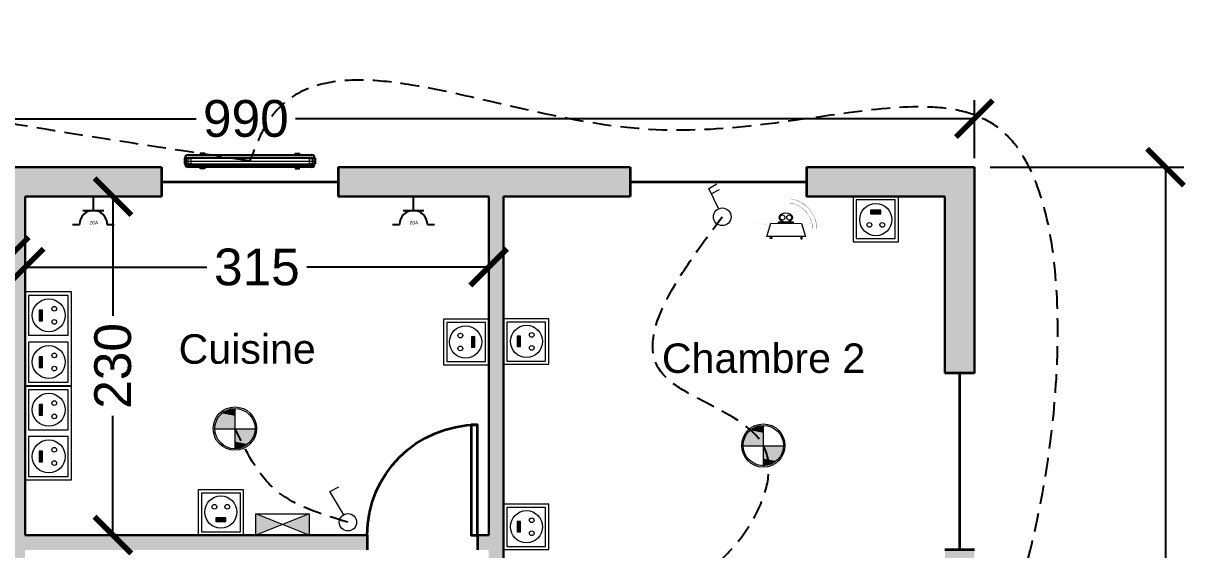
# Model space of a CAD drawing. Header units: centimetres. Extents: x -1638 to 1136, y -35 to 948.
# Drawn here: x 344 to 1136, y 590 to 948 of the extents above; entities that cross this region are included whole.
import ezdxf

# ---------------------------------------------------------------- set-up
doc = ezdxf.new("R2010")
doc.units = ezdxf.units.CM
doc.linetypes.add('INTERROMPU', pattern=[19.05, 12.7, -6.35])
for name, color, linetype in [('1 - Blocs Electriques', 1, 'Continuous'), ('PDF _APD ECL', 1, 'Continuous'), ('PDF _B Appareillage', 5, 'Continuous'), ('PDF _ECLAIRAGE', 1, 'Continuous'), ('PDF _Electricté', 7, 'Continuous')]:
    doc.layers.add(name, color=color, linetype=linetype)
for name, color, linetype, lineweight in [('Cotation', 110, 'Continuous', 25), ('Elect Conn', 3, 'INTERROMPU', 25), ('Hachures', 150, 'Continuous', 25), ('Murs', 7, 'Continuous', 30), ('Ouvertures', 30, 'Continuous', 35), ('Textes', 6, 'Continuous', 25)]:
    doc.layers.add(name, color=color, linetype=linetype, lineweight=lineweight)
doc.styles.get("Standard").update_dxf_attribs({"font": 'arial.ttf'})
doc.dimstyles.new('ISO-25', dxfattribs={"dimscale": 10, "dimtxt": 2.5, "dimasz": 2.5, "dimexe": 1.25, "dimexo": 0.625, "dimtad": 0, "dimdec": 0, "dimtxsty": 'Standard', "dimblk": 'ARCHTICK', "dimcen": 2.5, "dimadec": 0, "dimazin": 0, "dimtfac": 1, "dimtdec": 0, "dimtmove": 0, "dimatfit": 3, "dimfxl": 1, "dimarcsym": 0})

# ---------------------------------------------------------------- blocks, each defined once
blk = doc.blocks.new('*U2')
for p, q in [((0, 0), (0, -100)), ((750, 0), (750, -100))]:
    blk.add_line(p, q)
blk.add_lwpolyline([(0, 0), (0, 750), (43.75, 750), (43.75, 0)], close=True)
blk.add_arc((0, 0), 750, 0, 90)
blk = doc.blocks.new('Window')
at = {"layer": 'Ouvertures'}
for p, q in [((-60, 10), (-60, -10)), ((60, 10), (60, -10)), ((-60, 0), (60, 0))]:
    blk.add_line(p, q, dxfattribs=at)
blk = doc.blocks.new('_ArchTick')
at = {"color": 0, "linetype": 'ByBlock', "const_width": 0.15}
blk.add_lwpolyline([(-0.5, -0.5), (0.5, 0.5)], dxfattribs=at)
blk = doc.blocks.new('*D6')
at = {"layer": 'Cotation', "color": 0, "lineweight": -2, "transparency": 16777216}
for p, q in [((0, 856.25), (0, 895.49)), ((990, 856.25), (990, 895.49)), ((0, 882.99), (461.17, 882.99)), ((990, 882.99), (528.83, 882.99))]:
    blk.add_line(p, q, dxfattribs=at)
at = {"layer": 'Defpoints', "color": 0, "transparency": 16777216}
for p in [(990, 882.99), (0, 850), (990, 850)]:
    blk.add_point(p, dxfattribs=at)
at = {"layer": 'Cotation', "color": 0, "lineweight": -2, "transparency": 16777216, "xscale": 25, "yscale": 25, "zscale": 25, "rotation": 180}
blk.add_blockref('_ArchTick', (0, 882.99), dxfattribs=at)
at = {"layer": 'Cotation', "color": 0, "lineweight": -2, "transparency": 16777216, "xscale": 25, "yscale": 25, "zscale": 25}
blk.add_blockref('_ArchTick', (990, 882.99), dxfattribs=at)
at = {"layer": 'Cotation', "color": 0, "transparency": 16777216, "insert": (495, 882.99), "char_height": 25, "attachment_point": 5}
blk.add_mtext('990', dxfattribs=at)
blk = doc.blocks.new('*D7')
at = {"layer": 'Cotation', "color": 0, "lineweight": -2, "transparency": 16777216}
for p, q in [((1000.64, 850), (1132.39, 850)), ((1119.89, 850), (1119.89, 508.72)), ((1119.89, 100), (1119.89, 441.28)), ((1000.64, 100), (1132.39, 100))]:
    blk.add_line(p, q, dxfattribs=at)
at = {"layer": 'Defpoints', "color": 0, "transparency": 16777216}
for p in [(994.39, 850), (994.39, 100), (1119.89, 100)]:
    blk.add_point(p, dxfattribs=at)
at = {"layer": 'Cotation', "color": 0, "lineweight": -2, "transparency": 16777216, "xscale": 25, "yscale": 25, "zscale": 25}
for p, rotation in [((1119.89, 850), 90), ((1119.89, 100), 270)]:
    blk.add_blockref('_ArchTick', p, dxfattribs=dict(at, rotation=rotation))
at = {"layer": 'Cotation', "color": 0, "transparency": 16777216, "insert": (1119.89, 475), "char_height": 25, "attachment_point": 5, "rotation": 90}
blk.add_mtext('750', dxfattribs=at)
blk = doc.blocks.new('*D9')
at = {"layer": 'Cotation', "color": 0, "lineweight": -2, "transparency": 16777216}
for p, q in [((20, 823.75), (20, 777.4)), ((335, 823.75), (335, 777.4)), ((20, 789.9), (143.55, 789.9)), ((335, 789.9), (211.45, 789.9))]:
    blk.add_line(p, q, dxfattribs=at)
at = {"layer": 'Defpoints', "color": 0, "transparency": 16777216}
for p in [(20, 830), (335, 830), (335, 789.9)]:
    blk.add_point(p, dxfattribs=at)
at = {"layer": 'Cotation', "color": 0, "lineweight": -2, "transparency": 16777216, "xscale": 25, "yscale": 25, "zscale": 25, "rotation": 180}
blk.add_blockref('_ArchTick', (20, 789.9), dxfattribs=at)
at = {"layer": 'Cotation', "color": 0, "lineweight": -2, "transparency": 16777216, "xscale": 25, "yscale": 25, "zscale": 25}
blk.add_blockref('_ArchTick', (335, 789.9), dxfattribs=at)
at = {"layer": 'Cotation', "color": 0, "transparency": 16777216, "insert": (177.5, 789.9), "char_height": 25, "attachment_point": 5}
blk.add_mtext('315', dxfattribs=at)
blk = doc.blocks.new('*D16')
at = {"layer": 'Cotation', "color": 0, "lineweight": -2, "transparency": 16777216}
for p, q in [((351.25, 830), (417.17, 830)), ((404.67, 830), (404.67, 749.04)), ((404.67, 600), (404.67, 680.96)), ((351.25, 600), (417.17, 600))]:
    blk.add_line(p, q, dxfattribs=at)
at = {"layer": 'Defpoints', "color": 0, "transparency": 16777216}
for p in [(345, 830), (345, 600), (404.67, 600)]:
    blk.add_point(p, dxfattribs=at)
at = {"layer": 'Cotation', "color": 0, "lineweight": -2, "transparency": 16777216, "xscale": 25, "yscale": 25, "zscale": 25}
for p, rotation in [((404.67, 830), 90), ((404.67, 600), 270)]:
    blk.add_blockref('_ArchTick', p, dxfattribs=dict(at, rotation=rotation))
at = {"layer": 'Cotation', "color": 0, "transparency": 16777216, "insert": (404.67, 715), "char_height": 25, "attachment_point": 5, "rotation": 90}
blk.add_mtext('230', dxfattribs=at)
blk = doc.blocks.new('*D17')
at = {"layer": 'Cotation', "color": 0, "lineweight": -2, "transparency": 16777216}
for p, q in [((345, 823.75), (345, 769.58)), ((660, 823.75), (660, 769.58)), ((345, 782.08), (468.55, 782.08)), ((660, 782.08), (536.45, 782.08))]:
    blk.add_line(p, q, dxfattribs=at)
at = {"layer": 'Defpoints', "color": 0, "transparency": 16777216}
for p in [(345, 830), (660, 830), (660, 782.08)]:
    blk.add_point(p, dxfattribs=at)
at = {"layer": 'Cotation', "color": 0, "lineweight": -2, "transparency": 16777216, "xscale": 25, "yscale": 25, "zscale": 25, "rotation": 180}
blk.add_blockref('_ArchTick', (345, 782.08), dxfattribs=at)
at = {"layer": 'Cotation', "color": 0, "lineweight": -2, "transparency": 16777216, "xscale": 25, "yscale": 25, "zscale": 25}
blk.add_blockref('_ArchTick', (660, 782.08), dxfattribs=at)
at = {"layer": 'Cotation', "color": 0, "transparency": 16777216, "insert": (502.5, 782.08), "char_height": 25, "attachment_point": 5}
blk.add_mtext('315', dxfattribs=at)
blk = doc.blocks.new('Hublot étanche  de 2x9W')
at = {"layer": 'PDF _ECLAIRAGE', "color": 3, "lineweight": 0}
for points in [[(0.03, 0.37), (0.03, 11.07)], [(-5.32, 5.72), (5.38, 5.72)]]:
    blk.add_lwpolyline(points, dxfattribs=at)
for radius in [5.76, 5.37]:
    blk.add_circle((0, 5.76), radius, dxfattribs=at)
at = {"layer": 'PDF _ECLAIRAGE', "color": 3, "transparency": 33554559}
for points in [[(-4.06, 9.16), (0.03, 9.16), (-3.41, 9.81)], [(-3.41, 9.81), (0.03, 9.81), (-2.62, 10.37)], [(0.03, 9.16), (-3.41, 9.81), (0.03, 9.81)], [(-2.62, 10.37), (0.03, 10.37), (-1.8, 10.77)], [(0.03, 9.81), (-2.62, 10.37), (0.03, 10.37)], [(0.03, 10.77), (-1.8, 10.77), (-0.88, 10.98)], [(0.03, 10.37), (-1.8, 10.77), (0.03, 10.77)], [(0.03, 10.98), (-0.88, 10.98), (0.03, 11.07)], [(0.03, 10.77), (0.03, 10.98), (-0.88, 10.98)], [(-5.32, 5.72), (0.03, 5.72), (-5.23, 6.63)], [(-5.23, 6.63), (0.03, 6.63), (-4.97, 7.55)], [(0.03, 5.72), (-5.23, 6.63), (0.03, 6.63)], [(-4.97, 7.55), (0.03, 7.55), (-4.58, 8.37)], [(0.03, 6.63), (-4.97, 7.55), (0.03, 7.55)], [(-4.58, 8.37), (0.03, 8.37), (-4.06, 9.16)], [(0.03, 7.55), (-4.58, 8.37), (0.03, 8.37)], [(0.03, 8.37), (-4.06, 9.16), (0.03, 9.16)], [(0.03, 4.81), (5.34, 4.81), (0.03, 5.72)], [(5.34, 4.81), (0.03, 5.72), (5.38, 5.72)], [(0.03, 3.89), (5.08, 3.89), (0.03, 4.81)], [(5.08, 3.89), (0.03, 4.81), (5.34, 4.81)], [(0.03, 3.02), (4.68, 3.02), (0.03, 3.89)], [(4.68, 3.02), (0.03, 3.89), (5.08, 3.89)], [(0.03, 2.28), (4.16, 2.28), (0.03, 3.02)], [(4.16, 2.28), (0.03, 3.02), (4.68, 3.02)], [(0.03, 1.63), (3.47, 1.63), (0.03, 2.28)], [(3.47, 1.63), (0.03, 2.28), (4.16, 2.28)], [(0.03, 1.07), (2.73, 1.07), (0.03, 1.63)], [(2.73, 1.07), (0.03, 1.63), (3.47, 1.63)], [(0.03, 0.67), (1.86, 0.67), (0.03, 1.07)], [(1.86, 0.67), (0.03, 1.07), (2.73, 1.07)], [(0.03, 0.46), (0.99, 0.46), (0.03, 0.67)], [(0.99, 0.46), (0.03, 0.67), (1.86, 0.67)], [(0.03, 0.37), (0.03, 0.46), (0.99, 0.46)]]:
    blk.add_solid(points, dxfattribs=at)
blk = doc.blocks.new('Luminaire étanche LED 1x18W')
at = {"layer": 'PDF _APD ECL', "color": 7, "lineweight": 0}
blk.add_circle((-0.03, 1.78), 0.196, dxfattribs=at)
at = {"layer": 'PDF _B Appareillage', "lineweight": 0}
for points in [[(-16.44, 3.48), (16.44, 3.48)], [(-16.44, 3.18), (16.44, 3.18)], [(-17.44, 0.96), (-17.44, 2.48)], [(17.14, 2.61), (-17.14, 2.61)], [(-17.14, 0.96), (-17.14, 2.48)], [(17.14, 1.61), (-17.14, 1.61)], [(17.05, 0.61), (-17.05, 0.61)], [(16.44, 0.26), (-16.44, 0.26)], [(16.44, 0), (-16.44, 0)], [(17.14, 2.48), (17.1, 0.96)], [(17.44, 2.48), (17.44, 0.96)]]:
    blk.add_lwpolyline(points, dxfattribs=at)
for points in [[(-13.22, 3.48), (-12.05, 3.48), (-12.05, 3.83), (-13.22, 3.83)], [(-13.14, 3.57), (-12.14, 3.57), (-12.14, 3.74), (-13.14, 3.74)], [(13.22, 3.48), (12.05, 3.48), (12.05, 3.83), (13.22, 3.83)], [(13.14, 3.57), (12.14, 3.57), (12.14, 3.74), (13.14, 3.74)], [(-13.22, 0), (-12.05, 0), (-12.05, -0.39), (-13.22, -0.39)], [(13.22, 0), (12.05, 0), (12.05, -0.39), (13.22, -0.39)], [(-13.14, -0.09), (-12.14, -0.09), (-12.14, -0.3), (-13.14, -0.3)], [(13.14, -0.09), (12.14, -0.09), (12.14, -0.3), (13.14, -0.3)]]:
    blk.add_lwpolyline(points, close=True, dxfattribs=at)
at = {"layer": 'PDF _B Appareillage', "color": 7, "lineweight": 0}
for points in [[(-17.01, 0.96), (-16.49, 0.96), (-16.49, 2.44), (-17.01, 2.44)], [(16.57, 0.96), (17.1, 0.96), (17.1, 2.44), (16.57, 2.44)]]:
    blk.add_lwpolyline(points, close=True, dxfattribs=at)
for points in [[(-16.49, 1.04), (-15.7, 1.04), (-15.7, 2.35), (-16.49, 2.35)], [(15.66, 2.44), (-15.57, 2.44)], [(15.66, 0.91), (-15.57, 0.91)], [(16.57, 2.35), (15.79, 2.35), (15.79, 1.04), (16.57, 1.04)]]:
    blk.add_lwpolyline(points, dxfattribs=at)
at = {"layer": 'PDF _B Appareillage', "lineweight": 0}
for centre, radius, start, end in [((-16.47, 2.52), 0.979, 90, 180), ((-16.47, 2.52), 0.718, 90, 180), ((16.41, 2.52), 0.979, 0, 90), ((16.41, 2.52), 0.718, 0, 90), ((-16.47, 1), 0.979, 180, 270), ((-16.47, 1), 0.718, 183.1201, 269.9396), ((16.41, 1), 0.979, 270, 360), ((16.41, 1), 0.718, 270.0604, 356.8799)]:
    blk.add_arc(centre, radius, start, end, dxfattribs=at)
at = {"layer": 'PDF _B Appareillage', "color": 7, "lineweight": 0}
for centre, start, end in [((-15.6, 2.39), 90.0001, 179.9999), ((-15.6, 1.08), 180.0001, 269.9999), ((15.63, 2.39), 0, 89.9999), ((15.63, 1.08), 270.0001, 359.9999)]:
    blk.add_arc(centre, 0.109, start, end, dxfattribs=at)
blk = doc.blocks.new('Interrupteur va et vient')
at = {"layer": 'PDF _Electricté', "lineweight": 0}
for points in [[(-0.68, 3.05), (-2.38, 6.57), (-0.94, 7.4)], [(-1.94, 5.66), (-0.46, 6.44)]]:
    blk.add_lwpolyline(points, dxfattribs=at)
blk.add_circle((0, 1.57), 1.57, dxfattribs=at)
blk = doc.blocks.new('Interrupteur simple allumage')
at = {"layer": 'PDF _Electricté', "lineweight": 0}
blk.add_lwpolyline([(-0.75, 2.84), (-3.19, 7.02), (-1.62, 7.84)], dxfattribs=at)
blk.add_circle((0, 1.54), 1.54, dxfattribs=at)
blk = doc.blocks.new('Applique mural décorative pour de lit chevet  6W')
at = {"layer": 'PDF _Electricté', "color": 6, "lineweight": 0}
for points in [[(8.16, 2.13, 0.09, 0.09, 0), (8.07, 3.28, 0.061, 0.061, 0), (7.79, 4.42, 0.0615, 0.0615, 0), (7.37, 5.5, 0.0434, 0.0434, 0), (6.79, 6.5, 0.0519, 0.0519, 0), (6.09, 7.42, 0.0971, 0.0971, 0), (5.26, 8.24, 0.0956, 0.0956, 0), (4.31, 8.92, 0.0608, 0.0608, 0), (3.31, 9.46, 0.0593, 0.0593, 0), (2.2, 9.85, 0.0434, 0.0434, 0), (1.07, 10.09, 0, 0, 0), (-0.11, 10.16, 0, 0, 0), (-1.24, 10.07, 0, 0, 0), (-2.39, 9.81, 0, 0, 0), (-3.48, 9.4, 0, 0, 0), (-4.48, 8.83, 0, 0, 0), (-5.39, 8.13, 0, 0, 0), (-6.22, 7.33, 0, 0, 0), (-6.92, 6.37, 0, 0, 0), (-7.48, 5.37, 0, 0, 0), (-7.9, 4.28, 0, 0, 0), (-8.13, 3.13, 0, 0, 0), (-8.22, 2, 0, 0, 0)], [(7.03, 2.09, 0.0901, 0.0901, 0), (6.94, 3.2, 0.0603, 0.0603, 0), (6.66, 4.26, 0.0596, 0.0596, 0), (6.22, 5.29, 0.0434, 0.0434, 0), (5.61, 6.2, 0.0844, 0.0844, 0), (4.89, 7.03, 0.0613, 0.0613, 0), (4.05, 7.72, 0.0596, 0.0596, 0), (3.09, 8.29, 0.0572, 0.0572, 0), (2.09, 8.7, 0.0867, 0.0867, 0), (1.02, 8.94, 0, 0, 0), (-0.07, 9.03, 0, 0, 0), (-1.2, 8.92, 0, 0, 0), (-2.24, 8.66, 0, 0, 0), (-3.26, 8.24, 0, 0, 0), (-4.18, 7.66, 0, 0, 0), (-5.05, 6.94, 0, 0, 0), (-5.74, 6.11, 0, 0, 0), (-6.31, 5.15, 0, 0, 0), (-6.74, 4.15, 0, 0, 0), (-6.98, 3.09, 0, 0, 0), (-7.07, 2, 0, 0, 0)]]:
    blk.add_lwpolyline(points, format="xyseb", dxfattribs=at)
for points in [[(5.15, 0), (4.07, 0), (-4.07, 0), (-5.15, 0), (-4.07, 3.57), (4.07, 3.52)], [(1.89, 3.91), (1.89, 3.52), (-2.02, 3.57), (-2.02, 3.91)], [(-3.85, 0), (-3.85, -0.52), (-4.24, -0.52), (-4.2, 0)], [(3.85, 0), (3.85, -0.57), (4.24, -0.57), (4.24, 0)]]:
    blk.add_lwpolyline(points, close=True, dxfattribs=at)
for centre in [(-1.01, 5.09), (0.82, 5.09)]:
    blk.add_circle(centre, 0.674, dxfattribs=at)
for points in [[(-0.09, 6.24), (-1.11, 6.24), (-1.94, 5.73), (-1.94, 5.09)], [(1.75, 5.08), (1.76, 5.72), (0.93, 6.24), (-0.09, 6.24)], [(-1.94, 5.09), (-1.94, 4.46), (-1.12, 3.94), (-0.1, 3.94)], [(-0.1, 3.94), (0.92, 3.93), (1.75, 4.45), (1.75, 5.08)]]:
    blk.add_open_spline(points, degree=3, dxfattribs=at)
at = {"layer": 'PDF _Electricté', "color": 6, "transparency": 33554559}
for points in [[(-4.28, 2.87), (-9.03, 4.35), (-9.03, 4.39)], [(-4.28, 2.78), (-4.28, 2.87), (-9.03, 4.35)], [(4.24, 2.87), (4.24, 2.78), (8.98, 4.35)], [(4.24, 2.78), (8.98, 4.35), (9.03, 4.31)]]:
    blk.add_solid(points, dxfattribs=at)
blk = doc.blocks.new('*U35')
for p, q in [((0, -10), (0, 0)), ((-7.5, -10), (7.5, -10)), ((-15, -20), (-10, -20)), ((10, -20), (15, -20))]:
    blk.add_line(p, q)
blk.add_arc((0, -20), 10, 0, 180)
at = {"insert": (-2.74, -17.5), "char_height": 2.5, "attachment_point": 1}
blk.add_mtext_dynamic_manual_height_columns('20A', width=12.9864, gutter_width=12.5, heights=[2.55], dxfattribs=at)
blk = doc.blocks.new('Boite de dérivation montage encastré')
at = {"layer": 'PDF _Electricté', "lineweight": 0}
blk.add_lwpolyline([(-6.63, 5.31), (6.63, 5.31), (6.63, 0), (-6.63, 0)], close=True, dxfattribs=at)
for points in [[(6.63, 5.31), (-6.63, 0)], [(6.63, 0), (-6.63, 5.31)]]:
    blk.add_lwpolyline(points, dxfattribs=at)
at = {"layer": 'PDF _Electricté', "color": 31, "true_color": 0xfecc66, "transparency": 33554559}
for points in [[(-6.63, 5.31), (0.02, 2.65), (-6.63, 2.65)], [(6.63, 5.31), (6.63, 2.65), (0.02, 2.65)], [(-6.63, 2.65), (0.02, 2.65), (-6.63, 0)], [(0.02, 2.65), (6.63, 2.65), (6.63, 0)]]:
    blk.add_solid(points, dxfattribs=at)
blk = doc.blocks.new('Prise électrique encastrée 2P+T 220V 16A')
at = {"layer": 'PDF _Electricté', "color": 4, "lineweight": 0}
for points in [[(5.68, 11.31), (-5.68, 11.31), (-5.68, 0), (5.68, 0)], [(4.89, 10.48), (-4.85, 10.48), (-4.85, 0.83), (4.89, 0.83)], [(1.28, 4.31), (-1.28, 4.31), (-1.28, 3.44), (1.28, 3.44)]]:
    blk.add_lwpolyline(points, close=True, dxfattribs=at)
for centre, radius in [((-0.01, 5.77), 4.02), ((-1.62, 7.08), 0.587), ((1.6, 7.08), 0.587)]:
    blk.add_circle(centre, radius, dxfattribs=at)
at = {"layer": 'PDF _Electricté', "color": 4, "transparency": 33554559}
for points in [[(1.28, 4.31), (-1.28, 4.31), (1.28, 3.44)], [(-1.28, 4.31), (1.28, 3.44), (-1.28, 3.44)]]:
    blk.add_solid(points, dxfattribs=at)
blk = doc.blocks.new('Prise électrique encastrée 2x2P+T 220V 16A + 1xTV')
at = {"layer": 'PDF _Electricté', "color": 4, "lineweight": 0}
for points in [[(11.68, 11.61), (-11.68, 11.61), (-11.68, 0), (11.68, 0)], [(-0.85, 10.79), (-10.81, 10.79), (-10.81, 0.83), (-0.85, 0.83)], [(10.85, 10.79), (0.85, 10.79), (0.85, 0.83), (10.85, 0.83)], [(-4.5, 4.39), (-7.11, 4.39), (-7.11, 3.52), (-4.5, 3.52)], [(7.16, 4.39), (4.55, 4.39), (4.55, 3.52), (7.16, 3.52)]]:
    blk.add_lwpolyline(points, close=True, dxfattribs=at)
for centre, radius in [((-5.84, 5.9), 4.11), ((5.82, 5.9), 4.11), ((-7.49, 7.29), 0.587), ((-4.18, 7.29), 0.587), ((4.17, 7.29), 0.587), ((7.48, 7.29), 0.587)]:
    blk.add_circle(centre, radius, dxfattribs=at)
at = {"layer": 'PDF _Electricté', "color": 4, "transparency": 33554559}
for points in [[(-4.5, 4.39), (-7.11, 4.39), (-4.5, 3.52)], [(-7.11, 4.39), (-4.5, 3.52), (-7.11, 3.52)], [(7.16, 4.39), (4.55, 4.39), (7.16, 3.52)], [(4.55, 4.39), (7.16, 3.52), (4.55, 3.52)]]:
    blk.add_solid(points, dxfattribs=at)

msp = doc.modelspace()

# ---------------------------------------------------------------- hatches: boundary and pattern name
at = {"layer": 'Hachures'}
h = msp.add_hatch(color=256, dxfattribs=at)
h.dxf.hatch_style = 1
h.paths.add_polyline_path([(437.8, 850), (247.56, 850), (247.56, 830), (335, 830), (335, 582.5), (345, 582.5), (345, 590), (577.5, 590), (577.5, 600), (345, 600), (345, 830), (437.8, 830)])
h.paths.add_polyline_path([(756.04, 850), (557.8, 850), (557.8, 830), (660, 830), (660, 600), (652.5, 600), (652.5, 590), (660, 590), (660, 552.5), (670, 552.5), (670, 830), (756.04, 830)])
h.paths.add_polyline_path([(990, 230), (970, 230), (970, 120), (827.5, 120), (827.5, 100), (990, 100)])
h.paths.add_polyline_path([(247.38, 370), (200, 370), (200, 377.5), (190, 377.5), (190, 370), (20, 370), (20, 360), (247.38, 360)])
h.paths.add_polyline_path([(345, 507.5), (335, 507.5), (335, 500), (20, 500), (20, 490), (190, 490), (190, 452.5), (200, 452.5), (200, 490), (345, 490)])
h = msp.add_hatch(color=256, dxfattribs=at)
h.dxf.hatch_style = 1
h.paths.add_polyline_path([(970, 830), (970, 710), (990, 710), (990, 850), (876.04, 850), (876.04, 830)])
h.paths.add_polyline_path([(990, 590), (970, 590), (970, 350), (990, 350)])

# ---------------------------------------------------------------- linework, layer by layer
at = {"layer": 'Elect Conn'}
for points in [[(999.56, 492.71), (1041.77, 663.86), (1007.69, 875.67), (769.14, 875.67), (506.94, 875.67), (497.73, 854.34)], [(497.23, 854.34), (307.74, 884.36), (-19.01, 865.38), (-34.21, 646.52), (-12.64, 485.18)], [(689.54, 561.06), (811.76, 577.93), (846.6, 660.89), (777.69, 710.23), (818.7, 816.3)], [(564.37, 608.8), (514.33, 631.45), (487.58, 672.41)]]:
    msp.add_spline(points, degree=3, dxfattribs=at)
at = {"layer": 'Murs'}
for p, q in [((437.8, 850), (247.56, 850)), ((756.04, 850), (557.8, 850)), ((990, 850), (876.04, 850)), ((990, 710), (990, 850)), ((345, 830), (345, 600)), ((437.8, 830), (345, 830)), ((660, 830), (557.8, 830)), ((660, 830), (660, 600)), ((670, 830), (670, 552.5)), ((756.04, 830), (670, 830)), ((970, 830), (876.04, 830)), ((970, 710), (970, 830)), ((577.5, 600), (345, 600)), ((660, 600), (648.12, 600))]:
    msp.add_line(p, q, dxfattribs=at)

# ---------------------------------------------------------------- block references
for name, p, xscale, yscale, zscale in [('Luminaire étanche LED 1x18W', (497.8, 849.8), 2.551555824457822, 2.551555824457822, 2.551555824457822), ('Applique mural décorative pour de lit chevet  6W', (862.16, 802.83), 2.551555824457822, 2.551555824457822, 2.551555824457822), ('Hublot étanche  de 2x9W', (487.58, 657.7), 2.551555824457822, 2.551555824457822, 2.551555824457822), ('Hublot étanche  de 2x9W', (846.6, 646.18), 2.551555824457822, 2.551555824457822, 2.551555824457822), ('Prise électrique encastrée 2P+T 220V 16A', (478.03, 600), 2.720096749719602, 2.720096749719602, 2.720096749719602), ('Boite de dérivation montage encastré', (519.91, 600), 2.720096749719602, 2.720096749719602, 2.720096749719602)]:
    msp.add_blockref(name, p, dxfattribs=dict(xscale=xscale, yscale=yscale, zscale=zscale))
at = {"xscale": 2.720096749719602, "yscale": 2.720096749719602, "zscale": 2.720096749719602}
for name, p, rotation in [('Prise électrique encastrée 2P+T 220V 16A', (923.02, 830.08), 180.0000000000002), ('Prise électrique encastrée 2x2P+T 220V 16A + 1xTV', (345, 733.48), 270), ('Prise électrique encastrée 2P+T 220V 16A', (660, 731.27), 90), ('Prise électrique encastrée 2P+T 220V 16A', (670, 731.62), 270), ('Prise électrique encastrée 2x2P+T 220V 16A + 1xTV', (345, 669.33), 270), ('Prise électrique encastrée 2P+T 220V 16A', (670, 605.68), 270)]:
    msp.add_blockref(name, p, dxfattribs=dict(at, rotation=rotation))
at = {"layer": '1 - Blocs Electriques'}
for name, p, xscale, yscale, zscale in [('Interrupteur va et vient', (818.7, 810.29), 3.827333736686732, 3.827333736686732, 3.827333736686732), ('*U35', (391.4, 830), 0.9453148670783418, 0.9453148670783418, 0.9453148670783418), ('*U35', (608.9, 830), 0.9453148670783418, 0.9453148670783418, 0.9453148670783418), ('Interrupteur simple allumage', (564.37, 602.89), 3.827333736686732, 3.827333736686732, 3.827333736686732)]:
    msp.add_blockref(name, p, dxfattribs=dict(at, xscale=xscale, yscale=yscale, zscale=zscale))
at = {"layer": 'Ouvertures'}
for p in [(497.8, 840), (816.04, 840)]:
    msp.add_blockref('Window', p, dxfattribs=at)
at = {"layer": 'Ouvertures', "rotation": 270}
msp.add_blockref('Window', (980, 650), dxfattribs=at)
at = {"layer": 'Ouvertures', "xscale": -0.1, "yscale": 0.1, "zscale": 0.1}
msp.add_blockref('*U2', (652.5, 600), dxfattribs=at)

# ---------------------------------------------------------------- texts
at = {"layer": 'Textes'}
for s, p in [('Cuisine', (449.32, 716.49)), ('Chambre 2', (777.69, 710.23))]:
    msp.add_text(s, height=20, dxfattribs=at).set_placement(p)

# ---------------------------------------------------------------- dimensions: what is measured, and where the dimension line sits
at = {"layer": 'Cotation'}
for base, p1, p2, picture, middle in [((990, 882.99), (0, 850), (990, 850), '*D6', (495, 882.99)), ((335, 789.9), (20, 830), (335, 830), '*D9', (177.5, 789.9)), ((660, 782.08), (345, 830), (660, 830), '*D17', (502.5, 782.08))]:
    dim = msp.add_linear_dim(base=base, p1=p1, p2=p2, dimstyle='ISO-25', dxfattribs=at)
    dim.commit()
    dim.dimension.update_dxf_attribs({"geometry": picture, "text_midpoint": middle})
for base, p1, p2, picture, middle in [((1119.89, 100), (994.39, 850), (994.39, 100), '*D7', (1119.89, 475)), ((404.67, 600), (345, 830), (345, 600), '*D16', (404.67, 715))]:
    dim = msp.add_linear_dim(base=base, p1=p1, p2=p2, angle=90, dimstyle='ISO-25', dxfattribs=at)
    dim.commit()
    dim.dimension.update_dxf_attribs({"geometry": picture, "text_midpoint": middle})

doc.saveas('drawing.dxf')
